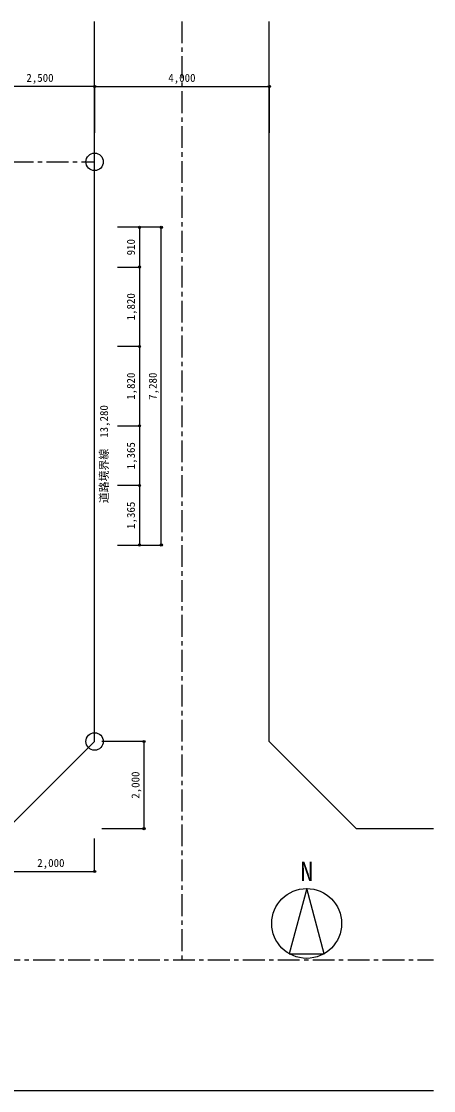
# Model space of a CAD drawing. Units: millimetres at full size, sheet at 1:100; details may follow other scales. Extents: x -23044 to 20228, y -21538 to 15874.
# Drawn here: x -7316 to 2123, y -21513 to 2985 of the extents above; entities that cross this region are included whole.
import ezdxf
from ezdxf.enums import TextEntityAlignment as Align

# ---------------------------------------------------------------- set-up
doc = ezdxf.new("R2010")
doc.units = ezdxf.units.MM
doc.header["$LTSCALE"] = 100
doc.header["$PDMODE"] = 32
doc.header["$PDSIZE"] = 50
doc.linetypes.add('CHAIN1', pattern=[8, 5, -1, 1, -1])
doc.layers.add('0-0', color=7, linetype='Continuous')
doc.styles.add('ＭＳ ゴシック', font='')
doc.styles.get('ＭＳ ゴシック').set_extended_font_data('MS Gothic')

msp = doc.modelspace()

# ---------------------------------------------------------------- linework, layer by layer
at = {"layer": '0-0'}
for p, q in [((-5639.5, -13512.7), (-5639.5, 2985.4)), ((-1639.5, -13512.7), (-1639.5, 2985.4)), ((-7639.5, -15512.7), (-5639.5, -13512.7)), ((360.5, -15512.7), (-1639.5, -13512.7)), ((2123.2, -15512.7), (360.5, -15512.7)), ((-23043.8, -21512.7), (2123.2, -21512.7))]:
    msp.add_line(p, q, dxfattribs=at)
at = {"layer": '0-0', "color": 4, "linetype": 'CHAIN1'}
for p, q in [((-3639.5, 2985.4), (-3639.5, -18512.7)), ((-23043.8, -18512.7), (2123.2, -18512.7))]:
    msp.add_line(p, q, dxfattribs=at)
at = {"layer": '0-0', "color": 4}
for p, q in [((-5639.5, 1494.9), (-8139.5, 1494.9)), ((-5639.5, 1494.9), (-5639.5, 433.5)), ((-5639.5, 1494.9), (-1639.5, 1494.9)), ((-5639.5, 1494.9), (-5639.5, 433.5)), ((-1639.5, 1494.9), (-1639.5, 433.5)), ((-4611.3, -1732.7), (-4611.3, -9012.7)), ((-5111.3, -2642.7), (-4611.3, -2642.7)), ((-4611.3, -4462.7), (-5111.3, -4462.7)), ((-5111.3, -6282.7), (-4611.3, -6282.7)), ((-4611.3, -7647.7), (-5111.3, -7647.7)), ((-4506.6, -13512.7), (-5473.9, -13512.7)), ((-4506.6, -15512.7), (-4506.6, -13512.7)), ((-4506.6, -15512.7), (-5473.9, -15512.7)), ((-5639.5, -16493.1), (-5639.5, -15738.8)), ((-7639.5, -16493.1), (-5639.5, -16493.1))]:
    msp.add_line(p, q, dxfattribs=at)
at = {"layer": '0-0', "linetype": 'CHAIN1'}
msp.add_line((-18739.5, -232.7), (-5639.5, -232.7), dxfattribs=at)
at = {"layer": '0-0', "color": 4}
msp.add_lwpolyline([(-5111.3, -9012.7), (-4111.3, -9012.7), (-4111.3, -1732.7), (-5111.3, -1732.7)], dxfattribs=at)
at = {"layer": '0-0'}
msp.add_lwpolyline([(-783, -16882.8), (-1183, -18375.6), (-383, -18375.6)], close=True, dxfattribs=at)
for centre, radius in [((-5639.5, -232.7), 200), ((-5639.5, -13512.7), 200), ((-783, -17682.8), 800)]:
    msp.add_circle(centre, radius, dxfattribs=at)
at = {"layer": '0-0', "color": 4}
for p in [(-5639.5, 1494.9), (-1639.5, 1494.9), (-4611.3, -1732.7), (-4111.3, -1732.7), (-4611.3, -2642.7), (-4611.3, -4462.7), (-4611.3, -6282.7), (-4611.3, -7647.7), (-4611.3, -9012.7), (-4111.3, -9012.7), (-4506.6, -13512.7), (-4506.6, -15512.7), (-5639.5, -16493.1)]:
    msp.add_point(p, dxfattribs=at)

# ---------------------------------------------------------------- texts
at = {"layer": '0-0', "color": 4, "style": 'ＭＳ ゴシック'}
for s, p in [('2,500', (-7202, 1544.9)), ('4,000', (-3952, 1544.9)), ('2,000', (-6952, -16443.1))]:
    msp.add_text(s, height=183.3, dxfattribs=at).set_placement(p, align=Align.BOTTOM_LEFT)
for s, p in [('910', (-4661.3, -2375.2)), ('1,820', (-4661.3, -3865.2)), ('1,820', (-4661.3, -5685.2)), ('7,280', (-4161.3, -5685.2)), ('道路境界線\u300013,280', (-5277.5, -8055.4)), ('1,365', (-4661.3, -7277.7)), ('1,365', (-4661.3, -8642.7)), ('2,000', (-4556.6, -14825.2))]:
    msp.add_text(s, height=183.3, rotation=90, dxfattribs=at).set_placement(p, align=Align.BOTTOM_LEFT)
at = {"layer": '0-0', "color": 3, "style": 'ＭＳ ゴシック'}
msp.add_text('N', height=439.9, dxfattribs=at).set_placement((-929.8, -16842), align=Align.BOTTOM_LEFT)

doc.saveas('drawing.dxf')
